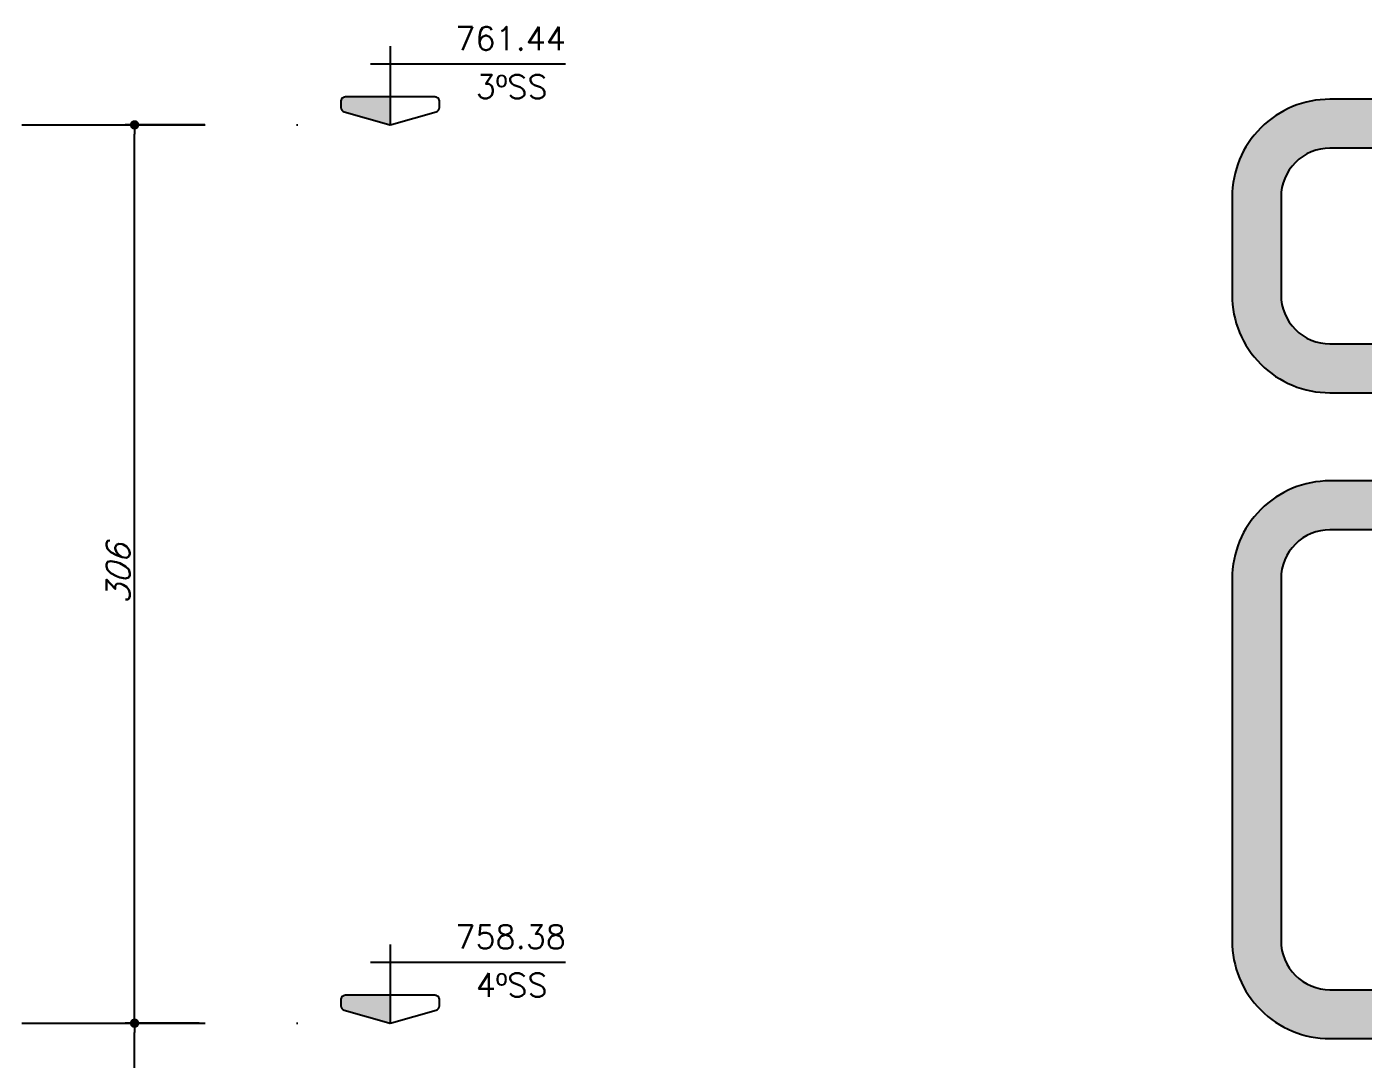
# Model space of a CAD drawing. Header units: millimetres. Extents: x 0 to 7795, y 0 to 4500.
# Drawn here: x 6511.9 to 6967.2, y 957.7 to 1309.4 of the extents above; entities that cross this region are included whole.
import ezdxf
from ezdxf.enums import TextEntityAlignment as Align

# ---------------------------------------------------------------- set-up
doc = ezdxf.new("R2010")
doc.units = ezdxf.units.MM
doc.header["$LTSCALE"] = 50
doc.linetypes.add('DIVIDE2', pattern=[0.625, 0.25, -0.125, 0, -0.125, 0, -0.125])
for name, color, linetype in [('F-COTAS', 106, 'Continuous'), ('F-DET_LINHA', 1, 'Continuous'), ('F-EIXOS-DET', 1, 'Continuous'), ('F-HACHURA-DET', 1, 'Continuous'), ('F-NÍVEL-VISTA', 2, 'Continuous'), ('F-TEXTO', 6, 'Continuous')]:
    doc.layers.add(name, color=color, linetype=linetype)
doc.styles.add('CP-TEXT-INCL', font='simplex.shx', dxfattribs={"oblique": 20})
doc.styles.add('MCP', font='simplex.shx')
doc.dimstyles.new('CP-COTAS-50', dxfattribs={"dimscale": 0.64, "dimtxt": 12.5, "dimasz": 5, "dimexe": 5, "dimexo": 5, "dimgap": 2.5, "dimtad": 1, "dimdec": 1, "dimdsep": 46, "dimtxsty": 'CP-TEXT-INCL', "dimblk1": 'DOT', "dimblk2": 'DOT', "dimsah": 1, "dimcen": 9, "dimclrd": 256, "dimclre": 256, "dimclrt": 256, "dimadec": 0, "dimazin": 0, "dimtfac": 1, "dimtdec": 1, "dimtmove": 2, "dimatfit": 3, "dimldrblk": 'DOT', "dimfxl": 5, "dimtolj": 1, "dimarcsym": 0})

# ---------------------------------------------------------------- blocks, each defined once
blk = doc.blocks.new('Nível - Vista')
at = {"layer": 'F-NÍVEL-VISTA'}
blk.add_hatch(color=71, dxfattribs=at).paths.add_polyline_path([(0, 0.238), (-0.38, 0.238, 0.414214), (-0.42, 0.198), (-0.42, 0.148, 0.331206), (-0.391, 0.11), (-0.011, 0.002, 0.072993), (0, 0)])
at = {"layer": 'F-NÍVEL-VISTA', "color": 2}
for p, q in [((0, 0.67), (0, 0)), ((-0.168, 0.521), (1.493, 0.521))]:
    blk.add_line(p, q, dxfattribs=at)
blk.add_lwpolyline([(-0.011, 0.002, 0.146769), (0.011, 0.002), (0.391, 0.11, 0.331206), (0.42, 0.148), (0.42, 0.198, 0.414214), (0.38, 0.238), (-0.38, 0.238, 0.414214), (-0.42, 0.198), (-0.42, 0.148, 0.331206), (-0.391, 0.11), (-0.011, 0.002, 0.146769), (0.011, 0.002)], format="xyb", dxfattribs=at)
at = {"layer": 'F-TEXTO', "color": 3, "style": 'MCP'}
for tag, p in [('NÍVEL', (1.026, 0.636)), ('NÍVEL_DETALHE', (1.02, 0.186))]:
    blk.add_attdef(tag, text='', height=0.2, dxfattribs=at).set_placement(p, align=Align.CENTER)
blk = doc.blocks.new('_DOT')
at = {"color": 0, "linetype": 'ByBlock'}
blk.add_line((-0.5, 0), (-1, 0), dxfattribs=at)
at = {"color": 0, "linetype": 'ByBlock', "const_width": 0.5}
blk.add_lwpolyline([(-0.25, 0, 1), (0.25, 0, 1)], format="xyb", close=True, dxfattribs=at)
blk = doc.blocks.new('*D33')
at = {"layer": 'DEFPOINTS', "color": 0, "transparency": 16777216}
for p in [(6548.66, 1275.95), (6575.79, 1275.95), (6571.91, 969.95)]:
    blk.add_point(p, dxfattribs=at)
at = {"layer": 'F-COTAS', "lineweight": -2, "transparency": 16777216}
for p, q in [((6572.59, 1275.95), (6545.46, 1275.95)), ((6548.66, 973.15), (6548.66, 1272.75)), ((6568.71, 969.95), (6545.46, 969.95))]:
    blk.add_line(p, q, dxfattribs=at)
at = {"layer": 'F-COTAS', "lineweight": -2, "transparency": 16777216, "xscale": 3.2, "yscale": 3.2, "zscale": 3.2}
for p, rotation in [((6548.66, 1275.95), 90), ((6548.66, 969.95), 270)]:
    blk.add_blockref('_DOT', p, dxfattribs=dict(at, rotation=rotation))
at = {"layer": 'F-COTAS', "transparency": 16777216, "insert": (6543.06, 1122.95), "char_height": 8, "attachment_point": 5, "rotation": 90, "style": 'CP-TEXT-INCL'}
blk.add_mtext('\\A1;306', dxfattribs=at)
blk = doc.blocks.new('*D145')
at = {"layer": 'DEFPOINTS', "color": 0, "transparency": 16777216}
for p in [(6548.66, 969.95), (6573.88, 969.95), (6573.88, 663.95)]:
    blk.add_point(p, dxfattribs=at)
at = {"layer": 'F-COTAS', "lineweight": -2, "transparency": 16777216}
for p, q in [((6570.68, 969.95), (6545.46, 969.95)), ((6548.66, 667.15), (6548.66, 966.75)), ((6570.68, 663.95), (6545.46, 663.95))]:
    blk.add_line(p, q, dxfattribs=at)
at = {"layer": 'F-COTAS', "lineweight": -2, "transparency": 16777216, "xscale": 3.2, "yscale": 3.2, "zscale": 3.2}
for p, rotation in [((6548.66, 969.95), 90), ((6548.66, 663.95), 270)]:
    blk.add_blockref('_DOT', p, dxfattribs=dict(at, rotation=rotation))
at = {"layer": 'F-COTAS', "transparency": 16777216, "insert": (6543.06, 816.95), "char_height": 8, "attachment_point": 5, "rotation": 90, "style": 'CP-TEXT-INCL'}
blk.add_mtext('\\A1;306', dxfattribs=at)

msp = doc.modelspace()

# ---------------------------------------------------------------- hatches: boundary and pattern name
at = {"layer": 'F-HACHURA-DET'}
h = msp.add_hatch(color=253, dxfattribs=at)
h.paths.add_polyline_path([(7692.5, 1218.03), (7692.5, 1251.36, 0.414214), (7659.17, 1284.69), (6955.83, 1284.69, 0.414214), (6922.5, 1251.36), (6922.5, 1218.03, 0.414214), (6955.83, 1184.69), (7659.17, 1184.69, 0.414214)], flags=17)
h.paths.add_polyline_path([(7659.17, 1201.36), (6955.83, 1201.36, -0.414214), (6939.17, 1218.03), (6939.17, 1251.36, -0.414214), (6955.83, 1268.03), (7659.17, 1268.03, -0.414214), (7675.83, 1251.36), (7675.83, 1218.03, -0.414214)], flags=16)
h.paths.add_polyline_path([(7008.24, 1214.01), (7603.42, 1214.01), (7603.42, 1255.4), (7008.24, 1255.4)], flags=8)
h = msp.add_hatch(color=253, dxfattribs=at)
h.paths.add_polyline_path([(7692.5, 1121.36, 0.414214), (7659.17, 1154.69), (6955.83, 1154.69, 0.414214), (6922.5, 1121.36), (6922.5, 998.03, 0.414214), (6955.83, 964.69), (7659.17, 964.69, 0.414214), (7692.5, 998.03)], flags=17)
h.paths.add_polyline_path([(7675.83, 998.03, -0.414214), (7659.17, 981.36), (6955.83, 981.36, -0.414214), (6939.17, 998.03), (6939.17, 1121.36, -0.414214), (6955.83, 1138.03), (7659.17, 1138.03, -0.414214), (7675.83, 1121.36)], flags=16)
h.paths.add_polyline_path([(6967.35, 990.95), (7664.48, 990.95), (7664.48, 1132.55), (6967.35, 1132.55)], flags=8)

# ---------------------------------------------------------------- linework, layer by layer
at = {"layer": 'F-DET_LINHA'}
for points in [[(6955.83, 1184.69), (7659.17, 1184.69, 0.414214), (7692.5, 1218.03), (7692.5, 1251.36, 0.414214), (7659.17, 1284.69), (6955.83, 1284.69, 0.414214), (6922.5, 1251.36), (6922.5, 1218.03, 0.414214)], [(6955.83, 1201.36), (7659.17, 1201.36, 0.414214), (7675.83, 1218.03), (7675.83, 1251.36, 0.414214), (7659.17, 1268.03), (6955.83, 1268.03, 0.414214), (6939.17, 1251.36), (6939.17, 1218.03, 0.414214)], [(6955.83, 964.69), (7659.17, 964.69, 0.414214), (7692.5, 998.03), (7692.5, 1121.36, 0.414214), (7659.17, 1154.69), (6955.83, 1154.69, 0.414214), (6922.5, 1121.36), (6922.5, 998.03, 0.414214)], [(6955.83, 981.36), (7659.17, 981.36, 0.414214), (7675.83, 998.03), (7675.83, 1121.36, 0.414214), (7659.17, 1138.03), (6955.83, 1138.03, 0.414214), (6939.17, 1121.36), (6939.17, 998.03, 0.414214)]]:
    msp.add_lwpolyline(points, format="xyb", close=True, dxfattribs=at)
at = {"layer": 'F-EIXOS-DET', "linetype": 'DIVIDE2', "ltscale": 5}
for points in [[(6510.25, 1275.95), (6658.22, 1275.95)], [(6510.25, 969.95), (6658.22, 969.95)]]:
    msp.add_lwpolyline(points, dxfattribs=at)

# ---------------------------------------------------------------- block references
at = {"layer": 'F-NÍVEL-VISTA', "linetype": 'Continuous', "xscale": 40, "yscale": 40, "zscale": 40}
for p, values in [((6635.72, 1275.95), {'NÍVEL': '761.44'}), ((6635.72, 969.95), {'NÍVEL': '758.38'})]:
    msp.add_blockref('Nível - Vista', p, dxfattribs=at).add_auto_attribs(values)

# ---------------------------------------------------------------- texts
at = {"layer": 'F-TEXTO', "color": 3, "style": 'MCP'}
for s, p in [('3ºSS', (6677.11, 1284.96)), ('4ºSS', (6677.11, 978.96))]:
    msp.add_text(s, height=8, dxfattribs=at).set_placement(p, align=Align.CENTER)

# ---------------------------------------------------------------- dimensions: what is measured, and where the dimension line sits
at = {"layer": 'F-COTAS'}
for base, p1, p2, picture, middle in [((6548.66, 1275.95), (6571.91, 969.95), (6575.79, 1275.95), '*D33', (6543.06, 1122.95)), ((6548.66, 969.95), (6573.88, 663.95), (6573.88, 969.95), '*D145', (6543.06, 816.95))]:
    dim = msp.add_linear_dim(base=base, p1=p1, p2=p2, angle=90, dimstyle='CP-COTAS-50', dxfattribs=at)
    dim.commit()
    dim.dimension.update_dxf_attribs({"geometry": picture, "text_midpoint": middle})

doc.saveas('drawing.dxf')
